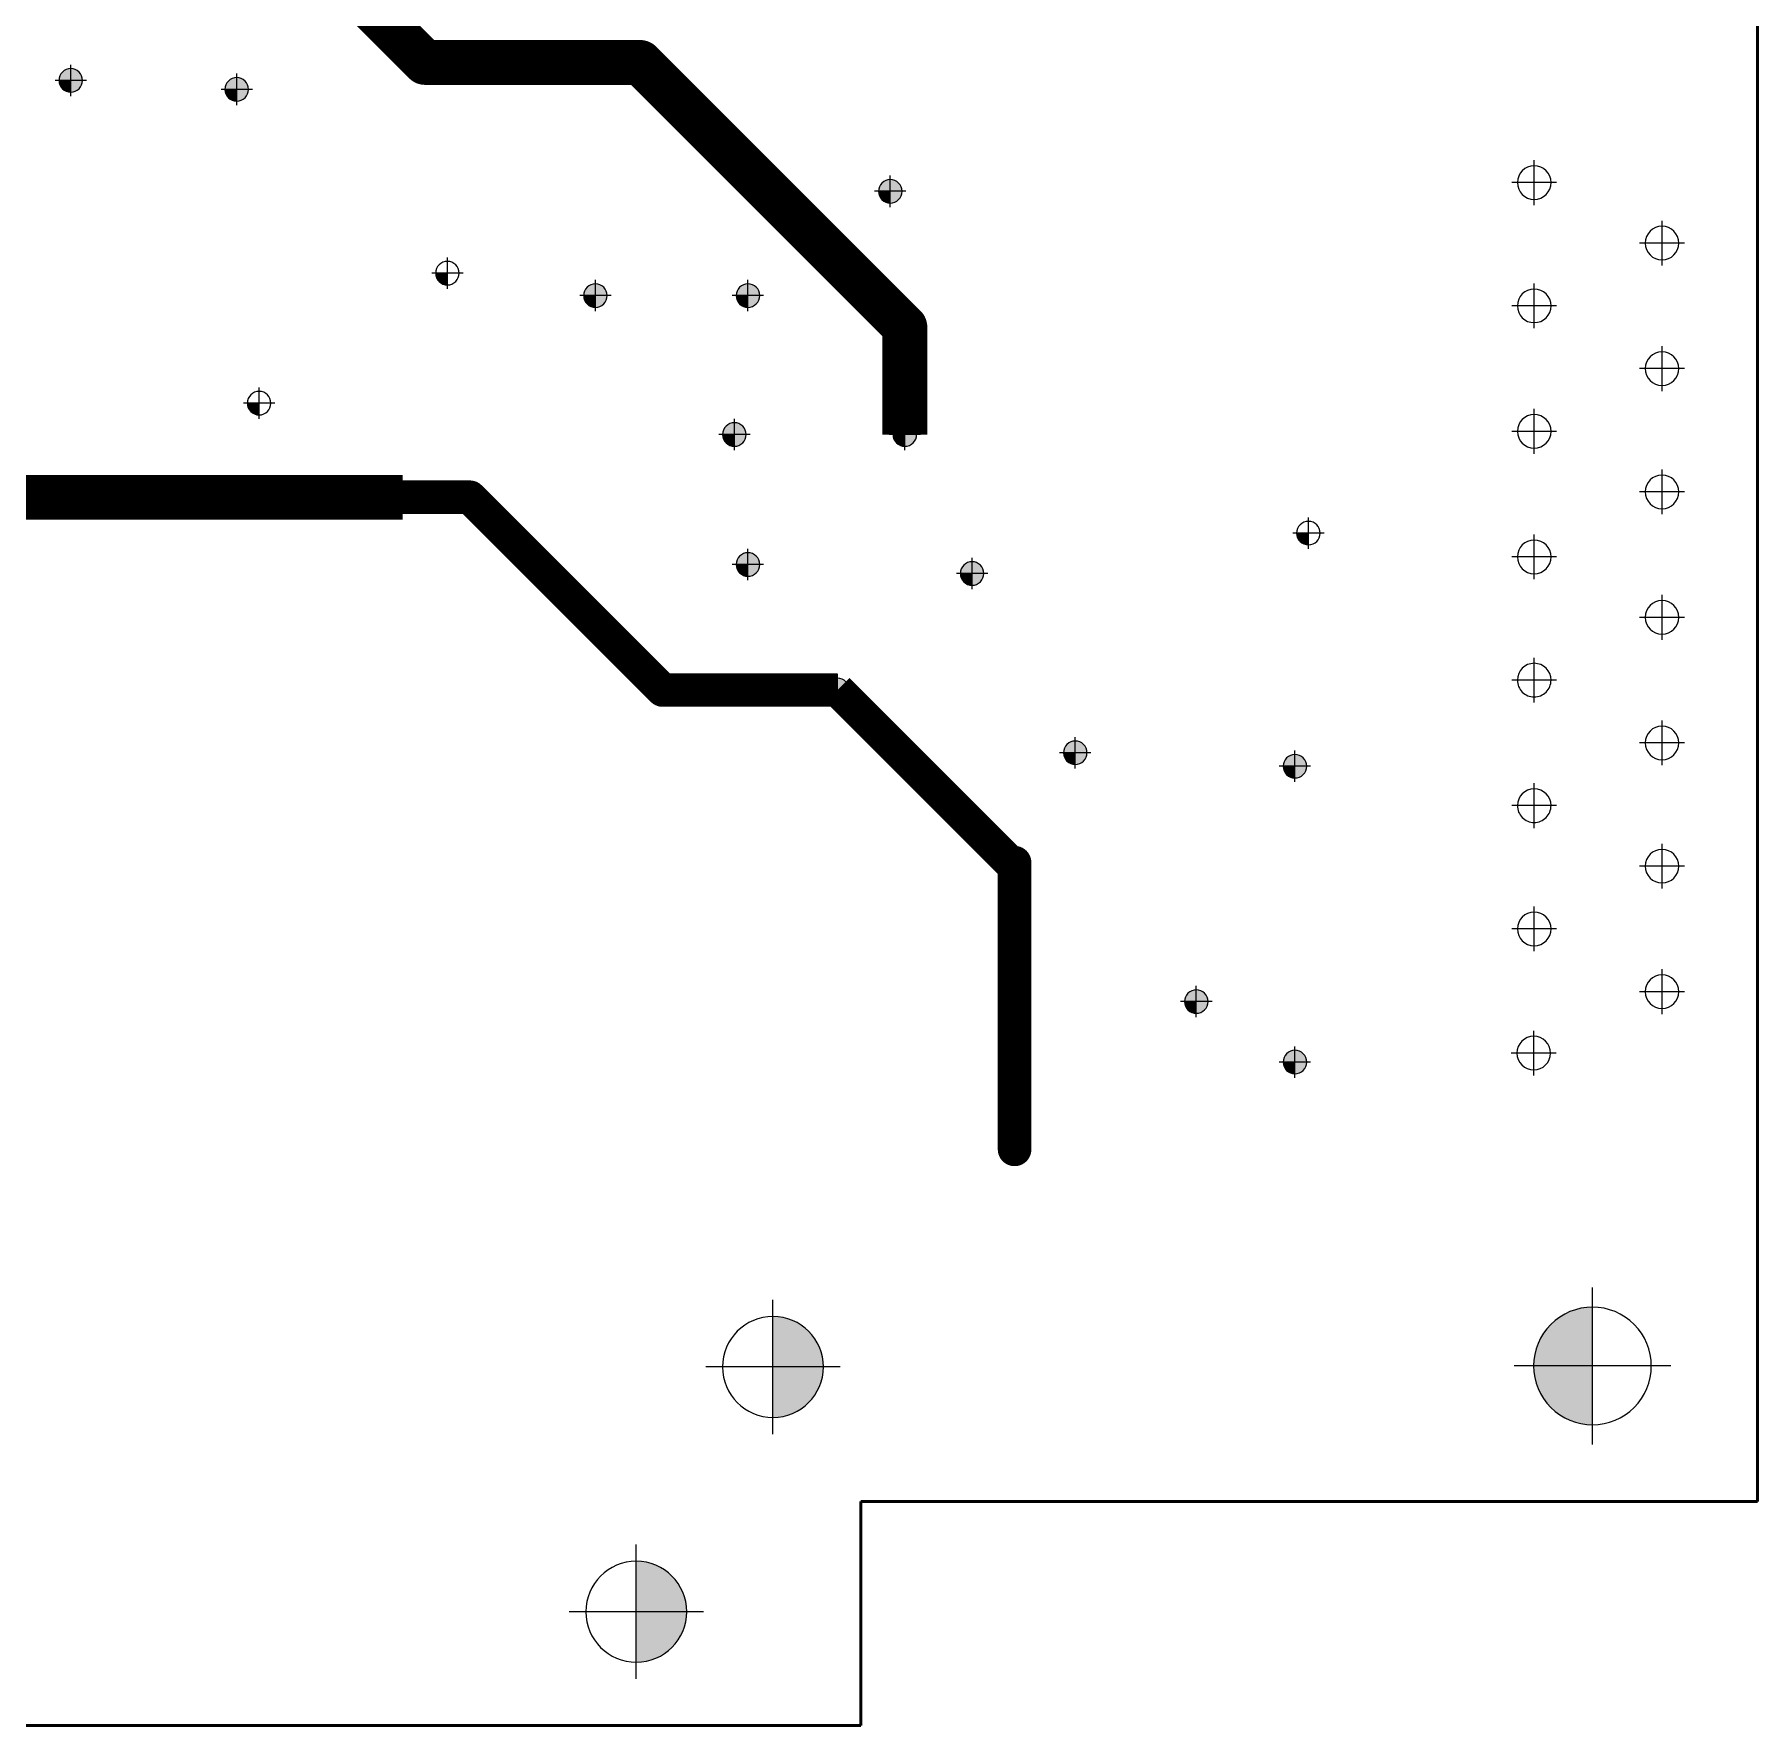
# Paper-space layout 'Лист2' of a CAD drawing. Header units: millimetres. Extents: x 0 to 421, y 0 to 298.
# Drawn here: x 144.64 to 183.07, y 161.87 to 199.6 of the extents above; entities that cross this region are included whole.
import ezdxf

# ---------------------------------------------------------------- set-up
doc = ezdxf.new("R2010")
doc.units = ezdxf.units.MM
for name, color, linetype in [('MidLayer1', 16, 'Continuous'), ('PDF _Геометрия', 7, 'Continuous'), ('PDF _Сплошная заливка', 7, 'Continuous')]:
    doc.layers.add(name, color=color, linetype=linetype)

psp = doc.layouts.new('Лист2')

# ---------------------------------------------------------------- hatches: boundary and pattern name
at = {"layer": 'PDF _Сплошная заливка', "true_color": 0xf5f5f5}
h = psp.add_hatch(color=7, dxfattribs=at)
h.dxf.hatch_style = 1
h.paths.add_polyline_path([(100.312, 230.271), (100.05, 230.271), (100.05, 230.009, 0.414315)])
h.paths.add_polyline_path([(100.05, 230.534), (100.05, 230.271), (100.312, 230.271, 0.414315)])
h.paths.add_polyline_path([(100.05, 230.534, 0.414315), (99.787, 230.271), (100.05, 230.271)])
h.paths.add_polyline_path([(108.45, 231.933, 0.414315), (108.187, 231.671), (108.45, 231.671)])
h.paths.add_polyline_path([(108.45, 231.933), (108.45, 231.671), (108.712, 231.671, 0.414315)])
h.paths.add_polyline_path([(108.712, 231.671), (108.45, 231.671), (108.45, 231.408, 0.414315)])
h.paths.add_polyline_path([(119.55, 232.534), (119.55, 232.271), (119.812, 232.271, 0.414036)])
h.paths.add_polyline_path([(119.55, 232.534, 0.414036), (119.287, 232.271), (119.55, 232.271)])
h.paths.add_polyline_path([(119.812, 232.271), (119.55, 232.271), (119.55, 232.008, 0.414315)])
h.paths.add_polyline_path([(128.45, 205.333, 0.414315), (128.187, 205.071), (128.45, 205.071)])
h.paths.add_polyline_path([(128.45, 205.333), (128.45, 205.071), (128.712, 205.071, 0.414315)])
h.paths.add_polyline_path([(128.712, 205.071), (128.45, 205.071), (128.45, 204.808, 0.414315)])
h.paths.add_polyline_path([(127.05, 204.733, 0.414315), (126.787, 204.471), (127.05, 204.471)])
h.paths.add_polyline_path([(127.05, 204.733), (127.05, 204.471), (127.312, 204.471, 0.414315)])
h.paths.add_polyline_path([(127.312, 204.471), (127.05, 204.471), (127.05, 204.208, 0.414036)])
h.paths.add_polyline_path([(125.612, 205.071), (125.35, 205.071), (125.35, 204.808, 0.414315)])
h.paths.add_polyline_path([(125.35, 205.333), (125.35, 205.071), (125.612, 205.071, 0.414315)])
h.paths.add_polyline_path([(125.35, 205.333, 0.414315), (125.087, 205.071), (125.35, 205.071)])
h.paths.add_polyline_path([(122.012, 203.471), (121.75, 203.471), (121.75, 203.208, 0.414315)])
h.paths.add_polyline_path([(121.75, 203.733), (121.75, 203.471), (122.012, 203.471, 0.414315)])
h.paths.add_polyline_path([(121.75, 203.733, 0.414315), (121.487, 203.471), (121.75, 203.471)])
h.paths.add_polyline_path([(122.05, 205.383), (122.05, 205.121), (122.312, 205.121, 0.414315)])
h.paths.add_polyline_path([(122.05, 205.383, 0.414036), (121.787, 205.121), (122.05, 205.121)])
h.paths.add_polyline_path([(122.312, 205.121), (122.05, 205.121), (122.05, 204.858, 0.414315)])
h.paths.add_polyline_path([(121.85, 206.833), (121.85, 206.571), (122.112, 206.571, 0.414315)])
h.paths.add_polyline_path([(121.85, 206.833, 0.414315), (121.587, 206.571), (121.85, 206.571)])
h.paths.add_polyline_path([(122.112, 206.571), (121.85, 206.571), (121.85, 206.308, 0.414315)])
h.paths.add_polyline_path([(121.65, 210.433), (121.65, 210.171), (121.912, 210.171, 0.414315)])
h.paths.add_polyline_path([(121.65, 210.433, 0.414315), (121.387, 210.171), (121.65, 210.171)])
h.paths.add_polyline_path([(121.912, 210.171), (121.65, 210.171), (121.65, 209.908, 0.414315)])
h.paths.add_polyline_path([(120.05, 211.434, 0.414036), (119.787, 211.171), (120.05, 211.171)])
h.paths.add_polyline_path([(120.05, 211.434), (120.05, 211.171), (120.312, 211.171, 0.414036)])
h.paths.add_polyline_path([(120.312, 211.171), (120.05, 211.171), (120.05, 210.908, 0.413811)])
h.paths.add_polyline_path([(119.112, 209.071), (118.85, 209.071), (118.85, 208.808, 0.414315)])
h.paths.add_polyline_path([(118.85, 209.333), (118.85, 209.071), (119.112, 209.071, 0.414315)])
h.paths.add_polyline_path([(118.85, 209.333, 0.414315), (118.587, 209.071), (118.85, 209.071)])
h.paths.add_polyline_path([(117.2, 208.383), (117.2, 208.121), (117.462, 208.121, 0.413811)])
h.paths.add_polyline_path([(117.2, 208.383, 0.414036), (116.937, 208.121), (117.2, 208.121)])
h.paths.add_polyline_path([(117.462, 208.121), (117.2, 208.121), (117.2, 207.858, 0.413811)])
h.paths.add_polyline_path([(115.912, 212.071), (115.65, 212.071), (115.65, 211.808, 0.414315)])
h.paths.add_polyline_path([(115.65, 212.333), (115.65, 212.071), (115.912, 212.071, 0.414315)])
h.paths.add_polyline_path([(115.65, 212.333, 0.414315), (115.387, 212.071), (115.65, 212.071)])
h.paths.add_polyline_path([(113.312, 210.371), (113.05, 210.371), (113.05, 210.108, 0.414315)])
h.paths.add_polyline_path([(113.05, 210.633), (113.05, 210.371), (113.312, 210.371, 0.414315)])
h.paths.add_polyline_path([(113.05, 210.633, 0.414315), (112.787, 210.371), (113.05, 210.371)])
h.paths.add_polyline_path([(113.05, 209.733, 0.414315), (112.787, 209.471), (113.05, 209.471)])
h.paths.add_polyline_path([(113.05, 209.733), (113.05, 209.471), (113.312, 209.471, 0.414315)])
h.paths.add_polyline_path([(113.312, 209.471), (113.05, 209.471), (113.05, 209.208, 0.414315)])
h.paths.add_polyline_path([(113.312, 208.571), (113.05, 208.571), (113.05, 208.308, 0.414036)])
h.paths.add_polyline_path([(113.05, 208.834), (113.05, 208.571), (113.312, 208.571, 0.413811)])
h.paths.add_polyline_path([(113.05, 208.834, 0.413811), (112.787, 208.571), (113.05, 208.571)])
h.paths.add_polyline_path([(113.312, 207.671), (113.05, 207.671), (113.05, 207.409, 0.414315)])
h.paths.add_polyline_path([(113.05, 207.933), (113.05, 207.671), (113.312, 207.671, 0.414315)])
h.paths.add_polyline_path([(113.05, 207.933, 0.414315), (112.787, 207.671), (113.05, 207.671)])
h.paths.add_polyline_path([(129.612, 195.571), (129.35, 195.571), (129.35, 195.308, 0.414315)])
h.paths.add_polyline_path([(129.35, 195.833), (129.35, 195.571), (129.612, 195.571, 0.414315)])
h.paths.add_polyline_path([(129.35, 195.833, 0.414315), (129.087, 195.571), (129.35, 195.571)])
h.paths.add_polyline_path([(131.65, 195.934, 0.414036), (131.387, 195.671), (131.65, 195.671)])
h.paths.add_polyline_path([(131.65, 195.934), (131.65, 195.671), (131.912, 195.671, 0.414036)])
h.paths.add_polyline_path([(131.912, 195.671), (131.65, 195.671), (131.65, 195.408, 0.413811)])
h.paths.add_polyline_path([(136.25, 195.733), (136.25, 195.471), (136.512, 195.471, 0.413811)])
h.paths.add_polyline_path([(136.25, 195.733, 0.414036), (135.987, 195.471), (136.25, 195.471)])
h.paths.add_polyline_path([(136.512, 195.471), (136.25, 195.471), (136.25, 195.208, 0.413811)])
h.paths.add_polyline_path([(123.95, 190.333, 0.414036), (123.687, 190.071), (123.95, 190.071)])
h.paths.add_polyline_path([(123.95, 190.333), (123.95, 190.071), (124.212, 190.071, 0.414036)])
h.paths.add_polyline_path([(124.212, 190.071), (123.95, 190.071), (123.95, 189.808, 0.413811)])
h.paths.add_polyline_path([(137.45, 204.733), (137.45, 204.471), (137.712, 204.471, 0.414315)])
h.paths.add_polyline_path([(137.45, 204.733, 0.414315), (137.187, 204.471), (137.45, 204.471)])
h.paths.add_polyline_path([(137.712, 204.471), (137.45, 204.471), (137.45, 204.208, 0.414036)])
h.paths.add_polyline_path([(133.65, 204.433, 0.413811), (133.387, 204.171), (133.65, 204.171)])
h.paths.add_polyline_path([(133.65, 204.433), (133.65, 204.171), (133.912, 204.171, 0.414036)])
h.paths.add_polyline_path([(133.912, 204.171), (133.65, 204.171), (133.65, 203.908, 0.414036)])
h.paths.add_polyline_path([(140.25, 204.533, 0.414315), (139.987, 204.271), (140.25, 204.271)])
h.paths.add_polyline_path([(140.25, 204.533), (140.25, 204.271), (140.513, 204.271, 0.414036)])
h.paths.add_polyline_path([(140.513, 204.271), (140.25, 204.271), (140.25, 204.008, 0.414036)])
h.paths.add_polyline_path([(140.912, 205.671), (140.65, 205.671), (140.65, 205.408, 0.414036)])
h.paths.add_polyline_path([(140.65, 205.933), (140.65, 205.671), (140.912, 205.671, 0.414315)])
h.paths.add_polyline_path([(140.65, 205.933, 0.414315), (140.387, 205.671), (140.65, 205.671)])
h.paths.add_polyline_path([(142.25, 205.733, 0.414036), (141.988, 205.471), (142.25, 205.471)])
h.paths.add_polyline_path([(142.25, 205.733), (142.25, 205.471), (142.513, 205.471, 0.414036)])
h.paths.add_polyline_path([(142.513, 205.471), (142.25, 205.471), (142.25, 205.208, 0.413811)])
h.paths.add_polyline_path([(143.6, 204.883, 0.414315), (143.337, 204.621), (143.6, 204.621)])
h.paths.add_polyline_path([(143.6, 204.883), (143.6, 204.621), (143.862, 204.621, 0.414315)])
h.paths.add_polyline_path([(143.862, 204.621), (143.6, 204.621), (143.6, 204.358, 0.414315)])
h.paths.add_polyline_path([(144.349, 203.633, 0.413811), (144.087, 203.371), (144.349, 203.371)])
h.paths.add_polyline_path([(144.349, 203.633), (144.349, 203.371), (144.612, 203.371, 0.414036)])
h.paths.add_polyline_path([(144.612, 203.371), (144.349, 203.371), (144.349, 203.108, 0.414036)])
h.paths.add_polyline_path([(145.712, 198.571), (145.45, 198.571), (145.45, 198.308, 0.414315)])
h.paths.add_polyline_path([(145.45, 198.833), (145.45, 198.571), (145.712, 198.571, 0.414315)])
h.paths.add_polyline_path([(145.45, 198.833, 0.414315), (145.187, 198.571), (145.45, 198.571)])
h.paths.add_polyline_path([(143.65, 199.033, 0.414315), (143.387, 198.771), (143.65, 198.771)])
h.paths.add_polyline_path([(143.65, 199.033), (143.65, 198.771), (143.912, 198.771, 0.414315)])
h.paths.add_polyline_path([(143.912, 198.771), (143.65, 198.771), (143.65, 198.508, 0.414315)])
h.paths.add_polyline_path([(141.8, 198.983), (141.8, 198.721), (142.062, 198.721, 0.414315)])
h.paths.add_polyline_path([(141.8, 198.983, 0.414315), (141.537, 198.721), (141.8, 198.721)])
h.paths.add_polyline_path([(142.062, 198.721), (141.8, 198.721), (141.8, 198.458, 0.414315)])
h.paths.add_polyline_path([(149.413, 198.371), (149.15, 198.371), (149.15, 198.108, 0.414036)])
h.paths.add_polyline_path([(149.15, 198.633), (149.15, 198.371), (149.413, 198.371, 0.414036)])
h.paths.add_polyline_path([(149.15, 198.633, 0.413811), (148.887, 198.371), (149.15, 198.371)])
h.paths.add_polyline_path([(153.612, 198.971), (153.35, 198.971), (153.35, 198.708, 0.414315)])
h.paths.add_polyline_path([(153.35, 199.233), (153.35, 198.971), (153.612, 198.971, 0.414315)])
h.paths.add_polyline_path([(153.35, 199.233, 0.414315), (153.087, 198.971), (153.35, 198.971)])
h.paths.add_polyline_path([(160.55, 200.333, 0.414315), (160.287, 200.071), (160.55, 200.071)])
h.paths.add_polyline_path([(160.55, 200.333), (160.55, 200.071), (160.813, 200.071, 0.414036)])
h.paths.add_polyline_path([(160.813, 200.071), (160.55, 200.071), (160.55, 199.808, 0.414036)])
h.paths.add_polyline_path([(143.45, 218.833, 0.414315), (143.187, 218.571), (143.45, 218.571)])
h.paths.add_polyline_path([(143.45, 218.833), (143.45, 218.571), (143.712, 218.571, 0.414315)])
h.paths.add_polyline_path([(143.712, 218.571), (143.45, 218.571), (143.45, 218.308, 0.414315)])
h.paths.add_polyline_path([(142.35, 217.133, 0.414315), (142.087, 216.871), (142.35, 216.871)])
h.paths.add_polyline_path([(142.35, 217.133), (142.35, 216.871), (142.612, 216.871, 0.414315)])
h.paths.add_polyline_path([(142.612, 216.871), (142.35, 216.871), (142.35, 216.608, 0.414315)])
h.paths.add_polyline_path([(143.012, 215.371), (142.75, 215.371), (142.75, 215.108, 0.414315)])
h.paths.add_polyline_path([(142.75, 215.633), (142.75, 215.371), (143.012, 215.371, 0.414315)])
h.paths.add_polyline_path([(142.75, 215.633, 0.414315), (142.487, 215.371), (142.75, 215.371)])
h.paths.add_polyline_path([(142.85, 213.433, 0.414315), (142.587, 213.171), (142.85, 213.171)])
h.paths.add_polyline_path([(142.85, 213.433), (142.85, 213.171), (143.112, 213.171, 0.414315)])
h.paths.add_polyline_path([(143.112, 213.171), (142.85, 213.171), (142.85, 212.908, 0.414315)])
h.paths.add_polyline_path([(142.75, 211.233, 0.414315), (142.487, 210.971), (142.75, 210.971)])
h.paths.add_polyline_path([(142.75, 211.233), (142.75, 210.971), (143.012, 210.971, 0.414315)])
h.paths.add_polyline_path([(143.012, 210.971), (142.75, 210.971), (142.75, 210.708, 0.414315)])
h.paths.add_polyline_path([(143.65, 208.834, 0.413811), (143.387, 208.571), (143.65, 208.571)])
h.paths.add_polyline_path([(143.65, 208.834), (143.65, 208.571), (143.912, 208.571, 0.413811)])
h.paths.add_polyline_path([(143.912, 208.571), (143.65, 208.571), (143.65, 208.308, 0.414036)])
h.paths.add_polyline_path([(138.212, 228.571), (137.95, 228.571), (137.95, 228.309, 0.414036)])
h.paths.add_polyline_path([(137.95, 228.834), (137.95, 228.571), (138.212, 228.571, 0.414036)])
h.paths.add_polyline_path([(137.95, 228.834, 0.414315), (137.687, 228.571), (137.95, 228.571)])
h.paths.add_polyline_path([(144.043, 163.271), (143.63, 163.271), (143.63, 162.858, 0.41428)])
h.paths.add_polyline_path([(143.63, 163.271), (143.217, 163.271, 0.414457), (143.63, 162.858)])
h.paths.add_polyline_path([(143.63, 163.683, 0.414457), (143.217, 163.271), (143.63, 163.271)])
h.paths.add_polyline_path([(144.043, 165.811), (143.63, 165.811), (143.63, 165.398, 0.41428)])
h.paths.add_polyline_path([(143.63, 165.811), (143.217, 165.811, 0.414457), (143.63, 165.398)])
h.paths.add_polyline_path([(143.63, 166.223, 0.414457), (143.217, 165.811), (143.63, 165.811)])
h.paths.add_polyline_path([(141.503, 165.811), (141.09, 165.811), (141.09, 165.398, 0.41428)])
h.paths.add_polyline_path([(141.09, 165.811), (140.677, 165.811, 0.414457), (141.09, 165.398)])
h.paths.add_polyline_path([(141.09, 166.223, 0.414457), (140.677, 165.811), (141.09, 165.811)])
h.paths.add_polyline_path([(141.09, 163.271), (140.677, 163.271, 0.414457), (141.09, 162.858)])
h.paths.add_polyline_path([(141.09, 163.683, 0.414457), (140.677, 163.271), (141.09, 163.271)])
h.paths.add_polyline_path([(141.503, 163.271), (141.09, 163.271), (141.09, 162.858, 0.41428)])
h.paths.add_polyline_path([(138.962, 163.271), (138.55, 163.271), (138.55, 162.858, 0.41428)])
h.paths.add_polyline_path([(138.55, 163.271), (138.137, 163.271, 0.414457), (138.55, 162.858)])
h.paths.add_polyline_path([(138.55, 163.683, 0.414457), (138.137, 163.271), (138.55, 163.271)])
h.paths.add_polyline_path([(138.55, 166.223, 0.414457), (138.137, 165.811), (138.55, 165.811)])
h.paths.add_polyline_path([(138.55, 165.811), (138.137, 165.811, 0.414457), (138.55, 165.398)])
h.paths.add_polyline_path([(138.962, 165.811), (138.55, 165.811), (138.55, 165.398, 0.41428)])
h.paths.add_polyline_path([(136.01, 166.223, 0.414457), (135.597, 165.811), (136.01, 165.811)])
h.paths.add_polyline_path([(136.01, 165.811), (135.597, 165.811, 0.414457), (136.01, 165.398)])
h.paths.add_polyline_path([(136.422, 165.811), (136.01, 165.811), (136.01, 165.398, 0.41428)])
h.paths.add_polyline_path([(133.882, 165.811), (133.47, 165.811), (133.47, 165.398, 0.41428)])
h.paths.add_polyline_path([(133.47, 165.811), (133.057, 165.811, 0.414457), (133.47, 165.398)])
h.paths.add_polyline_path([(133.47, 166.223, 0.414457), (133.057, 165.811), (133.47, 165.811)])
h.paths.add_polyline_path([(133.47, 163.683, 0.414457), (133.057, 163.271), (133.47, 163.271)])
h.paths.add_polyline_path([(133.47, 163.271), (133.057, 163.271, 0.414457), (133.47, 162.858)])
h.paths.add_polyline_path([(133.882, 163.271), (133.47, 163.271), (133.47, 162.858, 0.41428)])
h.paths.add_polyline_path([(136.01, 163.683, 0.414457), (135.597, 163.271), (136.01, 163.271)])
h.paths.add_polyline_path([(136.01, 163.271), (135.597, 163.271, 0.414457), (136.01, 162.858)])
h.paths.add_polyline_path([(136.422, 163.271), (136.01, 163.271), (136.01, 162.858, 0.41428)])
h.paths.add_polyline_path([(132.912, 168.871), (132.65, 168.871), (132.65, 168.608, 0.414315)])
h.paths.add_polyline_path([(132.65, 169.133), (132.65, 168.871), (132.912, 168.871, 0.414315)])
h.paths.add_polyline_path([(138.55, 174.333), (138.55, 174.071), (138.812, 174.071, 0.414315)])
h.paths.add_polyline_path([(138.55, 174.333, 0.414315), (138.287, 174.071), (138.55, 174.071)])
h.paths.add_polyline_path([(138.812, 174.071), (138.55, 174.071), (138.55, 173.808, 0.414315)])
at = {"layer": 'PDF _Сплошная заливка', "transparency": 33554559}
for points in [[(153.087, 198.971, 0.198898), (153.164, 198.785), (153.164, 198.785, 0.198848), (153.35, 198.708), (153.35, 198.708), (153.35, 198.708), (153.35, 198.971), (153.35, 198.971)], [(145.187, 198.571, 0.198797), (145.264, 198.385), (145.264, 198.385, 0.198848), (145.45, 198.308), (145.45, 198.308), (145.45, 198.308), (145.45, 198.571), (145.45, 198.571)], [(148.887, 198.371, 0.19888), (148.964, 198.185), (148.964, 198.185, 0.198956), (149.15, 198.108), (149.15, 198.108), (149.15, 198.108), (149.15, 198.371), (149.15, 198.371)], [(163.462, 196.096, 0.414186), (163.725, 195.833), (163.725, 195.833), (163.725, 195.833), (163.725, 196.096), (163.725, 196.096)], [(153.587, 194.271, 0.414208), (153.85, 194.008), (153.85, 194.008), (153.85, 194.008), (153.85, 194.271), (153.85, 194.271)], [(156.887, 193.771, 0.414208), (157.15, 193.508), (157.15, 193.508), (157.15, 193.508), (157.15, 193.771), (157.15, 193.771)], [(160.287, 193.771, 0.414208), (160.55, 193.508), (160.55, 193.508), (160.55, 193.508), (160.55, 193.771), (160.55, 193.771)], [(149.387, 191.371, 0.414259), (149.65, 191.108), (149.65, 191.108), (149.65, 191.108), (149.65, 191.371), (149.65, 191.371)], [(159.987, 190.671, 0.414208), (160.25, 190.408), (160.25, 190.408), (160.25, 190.408), (160.25, 190.671), (160.25, 190.671)], [(163.787, 190.671, 0.414259), (164.05, 190.408), (164.05, 190.408), (164.05, 190.408), (164.05, 190.671), (164.05, 190.671)], [(152.587, 189.271, 0.414208), (152.85, 189.008), (152.85, 189.008), (152.85, 189.008), (152.85, 189.271), (152.85, 189.271)], [(172.787, 188.471, 0.19888), (172.864, 188.285), (172.864, 188.285, 0.198906), (173.05, 188.208), (173.05, 188.208), (173.05, 188.208), (173.05, 188.471), (173.05, 188.471)], [(160.287, 187.771, 0.414208), (160.55, 187.508), (160.55, 187.508), (160.55, 187.508), (160.55, 187.771), (160.55, 187.771)], [(165.287, 187.571, 0.414208), (165.55, 187.308), (165.55, 187.308), (165.55, 187.308), (165.55, 187.571), (165.55, 187.571)], [(162.287, 184.971, 0.414208), (162.55, 184.708), (162.55, 184.708), (162.55, 184.708), (162.55, 184.971), (162.55, 184.971)], [(167.587, 183.571, 0.414236), (167.85, 183.308), (167.85, 183.308), (167.85, 183.308), (167.85, 183.571), (167.85, 183.571)], [(172.487, 183.271, 0.414208), (172.75, 183.008), (172.75, 183.008), (172.75, 183.008), (172.75, 183.271), (172.75, 183.271)], [(166.24, 181.123, 0.414236), (166.502, 180.861), (166.502, 180.861), (166.502, 180.861), (166.502, 181.123), (166.502, 181.123)], [(170.287, 178.021, 0.414259), (170.55, 177.758), (170.55, 177.758), (170.55, 177.758), (170.55, 178.021), (170.55, 178.021)], [(172.487, 176.671, 0.414186), (172.75, 176.408), (172.75, 176.408), (172.75, 176.408), (172.75, 176.671), (172.75, 176.671)], [(166.235, 174.723, 0.414259), (166.498, 174.461), (166.498, 174.461), (166.498, 174.461), (166.498, 174.723), (166.498, 174.723)], [(179.385, 171.203, 0.414219), (178.072, 169.891), (178.072, 169.891), (178.072, 169.891), (179.385, 169.891), (179.385, 169.891)], [(162.234, 169.869, 0.414205), (161.109, 170.994), (161.109, 170.994), (161.109, 170.994), (161.109, 169.869), (161.109, 169.869)], [(161.109, 168.744, 0.414205), (162.234, 169.869), (162.234, 169.869), (162.234, 169.869), (161.109, 169.869), (161.109, 169.869)], [(178.072, 169.891, 0.414214), (179.385, 168.578), (179.385, 168.578), (179.385, 168.578), (179.385, 169.891), (179.385, 169.891)], [(159.186, 164.408, 0.414205), (158.061, 165.533), (158.061, 165.533), (158.061, 165.533), (158.061, 164.408), (158.061, 164.408)], [(158.061, 163.283, 0.414205), (159.186, 164.408), (159.186, 164.408), (159.186, 164.408), (158.061, 164.408), (158.061, 164.408)]]:
    psp.add_hatch(color=7, dxfattribs=at).paths.add_polyline_path(points)
at = {"layer": 'PDF _Сплошная заливка', "true_color": 0xf5f5f5}
h = psp.add_hatch(color=7, dxfattribs=at)
h.dxf.hatch_style = 1
h.paths.add_polyline_path([(94.05, 192.333, 0.413811), (93.787, 192.071), (94.05, 192.071)])
h.paths.add_polyline_path([(94.05, 192.333), (94.05, 192.071), (94.312, 192.071, 0.414036)])
h.paths.add_polyline_path([(94.312, 192.071), (94.05, 192.071), (94.05, 191.808, 0.414036)])
h.paths.add_polyline_path([(83.637, 179.071), (83.3, 179.071), (83.3, 178.733, 0.414185)])
h.paths.add_polyline_path([(83.3, 179.408, 0.414009), (82.962, 179.071), (83.3, 179.071)])
h.paths.add_polyline_path([(81.137, 179.071), (80.8, 179.071), (80.8, 178.733, 0.414577)])
h.paths.add_polyline_path([(80.8, 179.408, 0.414226), (80.462, 179.071), (80.8, 179.071)])
h.paths.add_polyline_path([(83.4, 189.708, 0.414401), (83.062, 189.371), (83.4, 189.371)])
h.paths.add_polyline_path([(83.737, 189.371), (83.4, 189.371), (83.4, 189.033, 0.414401)])
h.paths.add_polyline_path([(80.9, 189.708, 0.414009), (80.562, 189.371), (80.9, 189.371)])
h.paths.add_polyline_path([(81.237, 189.371), (80.9, 189.371), (80.9, 189.033, 0.414185)])
h.paths.add_polyline_path([(166.76, 174.723), (166.498, 174.723), (166.498, 174.461, 0.414315)])
h.paths.add_polyline_path([(166.498, 174.986), (166.498, 174.723), (166.76, 174.723, 0.414315)])
h.paths.add_polyline_path([(166.498, 174.986, 0.414315), (166.235, 174.723), (166.498, 174.723)])
h.paths.add_polyline_path([(172.75, 176.933, 0.414315), (172.487, 176.671), (172.75, 176.671)])
h.paths.add_polyline_path([(172.75, 176.933), (172.75, 176.671), (173.012, 176.671, 0.414315)])
h.paths.add_polyline_path([(173.012, 176.671), (172.75, 176.671), (172.75, 176.408, 0.414315)])
h.paths.add_polyline_path([(170.812, 178.021), (170.55, 178.021), (170.55, 177.758, 0.414315)])
h.paths.add_polyline_path([(170.55, 178.283), (170.55, 178.021), (170.812, 178.021, 0.414315)])
h.paths.add_polyline_path([(170.55, 178.283, 0.414315), (170.287, 178.021), (170.55, 178.021)])
h.paths.add_polyline_path([(166.502, 181.386), (166.502, 181.123), (166.765, 181.123, 0.414315)])
h.paths.add_polyline_path([(166.502, 181.386, 0.414315), (166.24, 181.123), (166.502, 181.123)])
h.paths.add_polyline_path([(166.765, 181.123), (166.502, 181.123), (166.502, 180.861, 0.414315)])
h.paths.add_polyline_path([(167.85, 183.833), (167.85, 183.571), (168.112, 183.571, 0.414315)])
h.paths.add_polyline_path([(167.85, 183.833, 0.414315), (167.587, 183.571), (167.85, 183.571)])
h.paths.add_polyline_path([(168.112, 183.571), (167.85, 183.571), (167.85, 183.308, 0.414315)])
h.paths.add_polyline_path([(172.75, 183.533, 0.414315), (172.487, 183.271), (172.75, 183.271)])
h.paths.add_polyline_path([(172.75, 183.533), (172.75, 183.271), (173.012, 183.271, 0.414315)])
h.paths.add_polyline_path([(173.012, 183.271), (172.75, 183.271), (172.75, 183.008, 0.414315)])
h.paths.add_polyline_path([(165.55, 187.833, 0.414315), (165.288, 187.571), (165.55, 187.571)])
h.paths.add_polyline_path([(165.55, 187.833), (165.55, 187.571), (165.812, 187.571, 0.414315)])
h.paths.add_polyline_path([(165.812, 187.571), (165.55, 187.571), (165.55, 187.308, 0.414315)])
h.paths.add_polyline_path([(162.55, 185.233, 0.414315), (162.288, 184.971), (162.55, 184.971)])
h.paths.add_polyline_path([(162.55, 185.233), (162.55, 184.971), (162.812, 184.971, 0.414315)])
h.paths.add_polyline_path([(162.812, 184.971), (162.55, 184.971), (162.55, 184.708, 0.414315)])
h.paths.add_polyline_path([(160.55, 188.033, 0.414315), (160.287, 187.771), (160.55, 187.771)])
h.paths.add_polyline_path([(160.55, 188.033), (160.55, 187.771), (160.813, 187.771, 0.414036)])
h.paths.add_polyline_path([(160.813, 187.771), (160.55, 187.771), (160.55, 187.508, 0.414036)])
h.paths.add_polyline_path([(164.05, 190.933, 0.414315), (163.788, 190.671), (164.05, 190.671)])
h.paths.add_polyline_path([(164.05, 190.933), (164.05, 190.671), (164.312, 190.671, 0.414315)])
h.paths.add_polyline_path([(164.312, 190.671), (164.05, 190.671), (164.05, 190.408, 0.414315)])
h.paths.add_polyline_path([(160.512, 190.671), (160.25, 190.671), (160.25, 190.408, 0.414315)])
h.paths.add_polyline_path([(160.25, 190.933), (160.25, 190.671), (160.512, 190.671, 0.414315)])
h.paths.add_polyline_path([(160.25, 190.933, 0.414315), (159.987, 190.671), (160.25, 190.671)])
h.paths.add_polyline_path([(160.813, 193.771), (160.55, 193.771), (160.55, 193.508, 0.414036)])
h.paths.add_polyline_path([(160.55, 194.033), (160.55, 193.771), (160.813, 193.771, 0.414036)])
h.paths.add_polyline_path([(160.55, 194.033, 0.414315), (160.287, 193.771), (160.55, 193.771)])
h.paths.add_polyline_path([(163.725, 196.358), (163.725, 196.096), (163.988, 196.096, 0.414036)])
h.paths.add_polyline_path([(163.725, 196.358, 0.414315), (163.462, 196.096), (163.725, 196.096)])
h.paths.add_polyline_path([(163.988, 196.096), (163.725, 196.096), (163.725, 195.833, 0.414036)])
h.paths.add_polyline_path([(157.15, 194.033, 0.414315), (156.888, 193.771), (157.15, 193.771)])
h.paths.add_polyline_path([(157.15, 194.033), (157.15, 193.771), (157.412, 193.771, 0.414315)])
h.paths.add_polyline_path([(157.412, 193.771), (157.15, 193.771), (157.15, 193.508, 0.414315)])
h.paths.add_polyline_path([(152.85, 189.533), (152.85, 189.271), (153.112, 189.271, 0.414315)])
h.paths.add_polyline_path([(152.85, 189.533, 0.414315), (152.588, 189.271), (152.85, 189.271)])
h.paths.add_polyline_path([(153.112, 189.271), (152.85, 189.271), (152.85, 189.008, 0.414315)])

# ---------------------------------------------------------------- linework, layer by layer
at = {"lineweight": 50}
for p, q in [((183.065, 166.868), (183.066, 256.868)), ((163.066, 161.869), (163.065, 166.868)), ((163.065, 166.868), (183.065, 166.868)), ((83.065, 161.869), (163.066, 161.869))]:
    psp.add_line(p, q, dxfattribs=at)
at = {"layer": 'MidLayer1'}
for points, const_width in [([(146.55, 205.771), (153.35, 198.971)], 1), ([(153.35, 198.971), (158.15, 198.971)], 1), ([(158.15, 198.971), (164.05, 193.071)], 1), ([(164.05, 190.671), (164.05, 193.071)], 1), ([(139.05, 189.271), (152.85, 189.271)], 1), ([(152.85, 189.271), (154.35, 189.271)], 0.75), ([(154.35, 189.271), (158.65, 184.971)], 0.75), ([(158.65, 184.971), (162.55, 184.971)], 0.75), ([(162.55, 184.971), (166.398, 181.123)], 0.75), ([(166.498, 174.723), (166.498, 181.119)], 0.75), ([(166.398, 181.123), (166.502, 181.123)], 0.5), ([(166.498, 181.119), (166.502, 181.123)], 0.5)]:
    psp.add_lwpolyline(points, dxfattribs=dict(at, const_width=const_width))
for points, const_width in [([(153.1, 198.971, 1), (153.6, 198.971, 1)], 0.5), ([(153.1, 198.971, 1), (153.6, 198.971, 1)], 0.5), ([(157.9, 198.971, 1), (158.4, 198.971, 1)], 0.5), ([(157.9, 198.971, 1), (158.4, 198.971, 1)], 0.5), ([(163.8, 193.071, 1), (164.3, 193.071, 1)], 0.5), ([(163.8, 193.071, 1), (164.3, 193.071, 1)], 0.5), ([(154.162, 189.271, 1), (154.537, 189.271, 1)], 0.375), ([(154.162, 189.271, 1), (154.537, 189.271, 1)], 0.375), ([(158.462, 184.971, 1), (158.837, 184.971, 1)], 0.375), ([(158.462, 184.971, 1), (158.837, 184.971, 1)], 0.375), ([(166.21, 181.123, 1), (166.585, 181.123, 1)], 0.375), ([(166.31, 181.119, 1), (166.685, 181.119, 1)], 0.375), ([(166.273, 181.123, 1), (166.523, 181.123, 1)], 0.25), ([(166.377, 181.123, 1), (166.627, 181.123, 1)], 0.25), ([(166.377, 181.123, 1), (166.627, 181.123, 1)], 0.25), ([(166.373, 181.119, 1), (166.623, 181.119, 1)], 0.25), ([(166.31, 174.723, 1), (166.685, 174.723, 1)], 0.375)]:
    psp.add_lwpolyline(points, format="xyb", close=True, dxfattribs=dict(at, const_width=const_width))
at = {"layer": 'PDF _Геометрия', "lineweight": 9}
for points in [[(153.612, 198.971, 0.414315), (153.35, 199.233, 0.414315), (153.087, 198.971, 0.414315), (153.35, 198.708, 0.414315)], [(145.712, 198.571, 0.414315), (145.45, 198.833, 0.414315), (145.187, 198.571, 0.414315), (145.45, 198.308, 0.414315)], [(149.413, 198.371, 0.414036), (149.15, 198.633, 0.413811), (148.887, 198.371, 0.413811), (149.15, 198.108, 0.414036)], [(163.988, 196.096, 0.414036), (163.725, 196.358, 0.414315), (163.462, 196.096, 0.414315), (163.725, 195.833, 0.414036)], [(178.46, 196.291, 0.414158), (178.085, 196.666, 0.414158), (177.71, 196.291, 0.414158), (178.085, 195.916, 0.414158)], [(181.31, 194.941, 0.414158), (180.935, 195.316, 0.414158), (180.56, 194.941, 0.414158), (180.935, 194.566, 0.414158)], [(154.112, 194.271, 0.414315), (153.85, 194.533, 0.414315), (153.587, 194.271, 0.414315), (153.85, 194.008, 0.414315)], [(157.412, 193.771, 0.414315), (157.15, 194.033, 0.414315), (156.888, 193.771, 0.414315), (157.15, 193.508, 0.414315)], [(160.813, 193.771, 0.414036), (160.55, 194.033, 0.414315), (160.287, 193.771, 0.414315), (160.55, 193.508, 0.414036)], [(178.46, 193.541, 0.414158), (178.085, 193.916, 0.414158), (177.71, 193.541, 0.414158), (178.085, 193.166, 0.414158)], [(181.31, 192.141, 0.414158), (180.935, 192.516, 0.414158), (180.56, 192.141, 0.414158), (180.935, 191.766, 0.414158)], [(149.912, 191.371, 0.414036), (149.65, 191.634, 0.414036), (149.387, 191.371, 0.413811), (149.65, 191.108, 0.413811)], [(178.46, 190.741, 0.414158), (178.085, 191.116, 0.414158), (177.71, 190.741, 0.414158), (178.085, 190.366, 0.414158)], [(160.512, 190.671, 0.414315), (160.25, 190.933, 0.414315), (159.987, 190.671, 0.414315), (160.25, 190.408, 0.414315)], [(164.312, 190.671, 0.414315), (164.05, 190.933, 0.414315), (163.788, 190.671, 0.414315), (164.05, 190.408, 0.414315)], [(153.112, 189.271, 0.414315), (152.85, 189.533, 0.414315), (152.588, 189.271, 0.414315), (152.85, 189.008, 0.414315)], [(181.31, 189.391, 0.414158), (180.935, 189.766, 0.414158), (180.56, 189.391, 0.414158), (180.935, 189.016, 0.414158)], [(173.313, 188.471, 0.413811), (173.05, 188.733, 0.414036), (172.787, 188.471, 0.414036), (173.05, 188.208, 0.413811)], [(178.46, 187.941, 0.414158), (178.085, 188.316, 0.414158), (177.71, 187.941, 0.414158), (178.085, 187.566, 0.414158)], [(160.813, 187.771, 0.414036), (160.55, 188.033, 0.414315), (160.287, 187.771, 0.414315), (160.55, 187.508, 0.414036)], [(165.812, 187.571, 0.414315), (165.55, 187.833, 0.414315), (165.288, 187.571, 0.414315), (165.55, 187.308, 0.414315)], [(181.31, 186.591, 0.414158), (180.935, 186.966, 0.414158), (180.56, 186.591, 0.414158), (180.935, 186.216, 0.414158)], [(162.812, 184.971, 0.414315), (162.55, 185.233, 0.414315), (162.288, 184.971, 0.414315), (162.55, 184.708, 0.414315)], [(178.46, 185.191, 0.414158), (178.085, 185.566, 0.414158), (177.71, 185.191, 0.414511), (178.085, 184.816, 0.414511)], [(181.31, 183.791, 0.414158), (180.935, 184.166, 0.414158), (180.56, 183.791, 0.414158), (180.935, 183.416, 0.414158)], [(168.112, 183.571, 0.414315), (167.85, 183.833, 0.414315), (167.587, 183.571, 0.414315), (167.85, 183.308, 0.414315)], [(173.012, 183.271, 0.414315), (172.75, 183.533, 0.414315), (172.487, 183.271, 0.414315), (172.75, 183.008, 0.414315)], [(178.46, 182.391, 0.414158), (178.085, 182.766, 0.414158), (177.71, 182.391, 0.414511), (178.085, 182.016, 0.414511)], [(166.765, 181.123, 0.414315), (166.502, 181.386, 0.414315), (166.24, 181.123, 0.414315), (166.502, 180.861, 0.414315)], [(181.31, 181.041, 0.414158), (180.935, 181.416, 0.414158), (180.56, 181.041, 0.414158), (180.935, 180.666, 0.414158)], [(178.46, 179.641, 0.414158), (178.085, 180.016, 0.414158), (177.71, 179.641, 0.414158), (178.085, 179.266, 0.414158)], [(181.31, 178.241, 0.414158), (180.935, 178.616, 0.414158), (180.56, 178.241, 0.414158), (180.935, 177.866, 0.414158)], [(170.812, 178.021, 0.414315), (170.55, 178.283, 0.414315), (170.287, 178.021, 0.414315), (170.55, 177.758, 0.414315)], [(178.45, 176.871, 0.414158), (178.075, 177.246, 0.414158), (177.7, 176.871, 0.414158), (178.075, 176.496, 0.414158)], [(173.012, 176.671, 0.414315), (172.75, 176.933, 0.414315), (172.487, 176.671, 0.414315), (172.75, 176.408, 0.414315)], [(166.76, 174.723, 0.414315), (166.498, 174.986, 0.414315), (166.235, 174.723, 0.414315), (166.498, 174.461, 0.414315)], [(180.697, 169.891, 0.414214), (179.385, 171.203, 0.414214), (178.073, 169.891, 0.414259), (179.385, 168.578, 0.414259)], [(162.234, 169.869, 0.414158), (161.109, 170.994, 0.414158), (159.984, 169.869, 0.414158), (161.109, 168.744, 0.414158)], [(159.186, 164.408, 0.414158), (158.061, 165.533, 0.414158), (156.936, 164.408, 0.414158), (158.061, 163.283, 0.414158)]]:
    psp.add_lwpolyline(points, format="xyb", close=True, dxfattribs=at)
for points in [[(153.35, 198.621), (153.35, 199.321)], [(145.45, 198.221), (145.45, 198.921)], [(149.15, 198.021), (149.15, 198.721)], [(153.7, 198.971), (153, 198.971)], [(145.8, 198.571), (145.1, 198.571)], [(149.5, 198.371), (148.8, 198.371)], [(178.085, 195.791), (178.085, 196.791)], [(163.725, 195.746), (163.725, 196.446)], [(164.075, 196.096), (163.375, 196.096)], [(178.585, 196.291), (177.585, 196.291)], [(180.935, 194.441), (180.935, 195.441)], [(181.435, 194.941), (180.435, 194.941)], [(153.85, 193.921), (153.85, 194.621)], [(154.2, 194.271), (153.5, 194.271)], [(157.15, 193.421), (157.15, 194.121)], [(160.55, 193.421), (160.55, 194.121)], [(157.5, 193.771), (156.8, 193.771)], [(160.9, 193.771), (160.2, 193.771)], [(178.085, 193.041), (178.085, 194.041)], [(178.585, 193.541), (177.585, 193.541)], [(180.935, 191.641), (180.935, 192.641)], [(181.435, 192.141), (180.435, 192.141)], [(150, 191.371), (149.3, 191.371)], [(149.65, 191.021), (149.65, 191.721)], [(160.25, 190.321), (160.25, 191.021)], [(164.05, 190.321), (164.05, 191.021)], [(178.085, 190.241), (178.085, 191.241)], [(160.6, 190.671), (159.9, 190.671)], [(164.4, 190.671), (163.7, 190.671)], [(178.585, 190.741), (177.585, 190.741)], [(180.935, 188.891), (180.935, 189.891)], [(152.85, 188.921), (152.85, 189.621)], [(153.2, 189.271), (152.5, 189.271)], [(181.435, 189.391), (180.435, 189.391)], [(173.05, 188.121), (173.05, 188.821)], [(173.4, 188.471), (172.7, 188.471)], [(178.085, 187.441), (178.085, 188.441)], [(160.55, 187.421), (160.55, 188.121)], [(165.55, 187.221), (165.55, 187.921)], [(178.585, 187.941), (177.585, 187.941)], [(160.9, 187.771), (160.2, 187.771)], [(165.9, 187.571), (165.2, 187.571)], [(180.935, 186.091), (180.935, 187.091)], [(181.435, 186.591), (180.435, 186.591)], [(178.085, 184.691), (178.085, 185.691)], [(162.55, 184.621), (162.55, 185.321)], [(162.9, 184.971), (162.2, 184.971)], [(178.585, 185.191), (177.585, 185.191)], [(180.935, 183.291), (180.935, 184.291)], [(167.85, 183.221), (167.85, 183.921)], [(181.435, 183.791), (180.435, 183.791)], [(168.2, 183.571), (167.5, 183.571)], [(172.75, 182.921), (172.75, 183.621)], [(173.1, 183.271), (172.4, 183.271)], [(178.085, 181.891), (178.085, 182.891)], [(178.585, 182.391), (177.585, 182.391)], [(166.502, 180.773), (166.502, 181.473)], [(180.935, 180.541), (180.935, 181.541)], [(166.852, 181.123), (166.152, 181.123)], [(181.435, 181.041), (180.435, 181.041)], [(178.085, 179.141), (178.085, 180.141)], [(178.585, 179.641), (177.585, 179.641)], [(180.935, 177.741), (180.935, 178.741)], [(170.55, 177.671), (170.55, 178.371)], [(170.9, 178.021), (170.2, 178.021)], [(181.435, 178.241), (180.435, 178.241)], [(178.075, 176.371), (178.075, 177.371)], [(172.75, 176.321), (172.75, 177.021)], [(178.575, 176.871), (177.575, 176.871)], [(173.1, 176.671), (172.4, 176.671)], [(166.498, 174.373), (166.498, 175.073)], [(166.848, 174.723), (166.148, 174.723)], [(179.385, 168.141), (179.385, 171.641)], [(161.109, 168.369), (161.109, 171.369)], [(162.609, 169.869), (159.609, 169.869)], [(181.135, 169.891), (177.635, 169.891)], [(158.061, 162.908), (158.061, 165.908)], [(159.561, 164.408), (156.561, 164.408)]]:
    psp.add_lwpolyline(points, dxfattribs=at)

doc.saveas('drawing.dxf')
